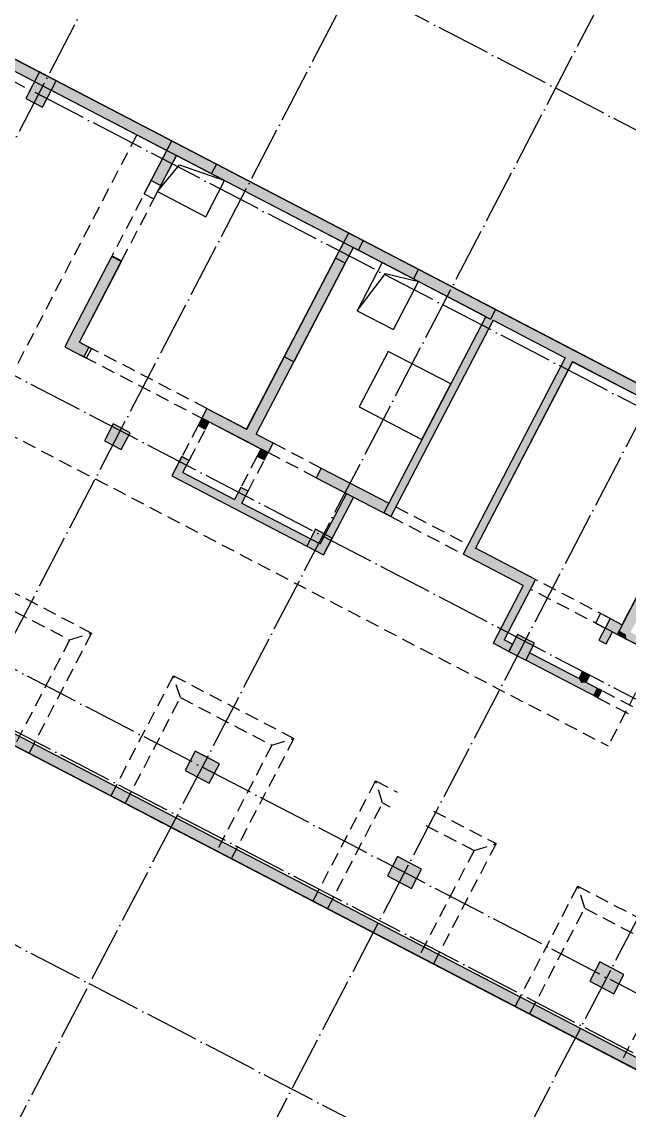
# Model space of a CAD drawing. Extents: x -190030 to 1780958, y -2186385 to 288330.
# Drawn here: x -112187 to -89805, y 215563 to 255662 of the extents above; entities that cross this region are included whole.
import ezdxf

# ---------------------------------------------------------------- set-up
doc = ezdxf.new("R2010")
doc.units = 0
doc.header["$LTSCALE"] = 1000
doc.header["$MEASUREMENT"] = 0
for name, pattern in [('ACAD_ISO04W100', [30, 24, -3, 0, -3]), ('DASHED', [0.75, 0.5, -0.25]), ('DOTE', [2.42, 2, -0.2, 0.02, -0.2])]:
    doc.linetypes.add(name, pattern=pattern)
for name, color, linetype in [('05-填充_天正', 26, 'Continuous'), ('104-6 B2核心筒$0$05-填充_天正', 26, 'Continuous'), ('104-6 B2核心筒$0$A_STR-砼墙', 51, 'Continuous'), ('3', 3, 'Continuous'), ('A_AXIS-轴线', 1, 'DOTE'), ('A_STR-砼墙', 51, 'Continuous'), ('BEAM_SE', 144, 'DASHED'), ('COLU', 7, 'Continuous'), ('COLU_HATCH', 251, 'Continuous'), ('jc', 5, 'Continuous'), ('M-用地 红线', 20, 'ACAD_ISO04W100'), ('s-base', 60, 'Continuous')]:
    doc.layers.add(name, color=color, linetype=linetype)

# ---------------------------------------------------------------- blocks, each defined once
blk = doc.blocks.new('104 轴线')
for p, q in [((-113685, 111729), (-249575, 182469)), ((-260428, 132601), (-235612, 180273)), ((-252978, 128722), (-228161, 176394)), ((-117841, 103746), (-253731, 174486)), ((-245448, 124995), (-220710, 172516)), ((-238076, 120964), (-213259, 168637)), ((-122274, 95231), (-258164, 165971)), ((-230625, 117086), (-205808, 164758)), ((-126707, 86715), (-262597, 157455)), ((-127630, 84941), (-263520, 155681)), ((-130863, 78732), (-266753, 149472))]:
    blk.add_line(p, q)
at = {"layer": 'Defpoints'}
blk.add_lwpolyline([(13135, -2670), (19996, 9914), (18926, 200140), (-165691, 199501, 0.064843), (-234306, 190322, 0.064894), (-298282, 163874), (-300993, 152958), (-177498, -41043), (-162540, -55229), (-143745, -84755), (-123037, -89354), (13135, -2670)], format="xyb", close=True, dxfattribs=at)
blk = doc.blocks.new('zhu1')
at = {"layer": 'COLU_HATCH'}
for points in [[(-126687, 110325), (-127195, 109350), (-126574, 109027), (-126066, 110002)], [(-123969, 97355), (-124292, 96734), (-123671, 96411), (-123348, 97032)], [(-116518, 93476), (-116841, 92855), (-116221, 92532), (-115897, 93153)], [(-109067, 89597), (-109391, 88976), (-108770, 88653), (-108446, 89274)], [(-120428, 84125), (-120059, 84834), (-120946, 85296), (-121315, 84587)], [(-112977, 80246), (-112608, 80956), (-113495, 81417), (-113864, 80708)], [(-105526, 76367), (-105157, 77077), (-106044, 77539), (-106413, 76829)]]:
    blk.add_hatch(color=8, dxfattribs=at).paths.add_polyline_path(points)
at = {"layer": 'A_STR-砼墙', "color": 8}
for p, q in [((-130235, 112172), (-126731, 110348)), ((-130286, 111748), (-126916, 109994)), ((-126731, 110348), (-119591, 106631)), ((-126916, 109994), (-126916, 109994)), ((-126916, 109994), (-126872, 109971)), ((-126251, 109647), (-121993, 107431)), ((-121808, 107786), (-120167, 106932)), ((-122824, 105835), (-121993, 107431)), ((-122469, 105650), (-121638, 107246)), ((-121638, 107246), (-115473, 104037)), ((-119591, 106631), (-109834, 101552)), ((-122824, 105835), (-122469, 105650)), ((-115289, 104392), (-114757, 104115)), ((-115774, 103460), (-115473, 104037)), ((-125572, 100557), (-124025, 103528)), ((-124025, 103528), (-123670, 103344)), ((-119052, 97163), (-115774, 103460)), ((-115774, 103460), (-117667, 99824)), ((-115419, 103276), (-115119, 103852)), ((-115119, 103852), (-110240, 101313)), ((-125217, 100372), (-123670, 103344)), ((-118697, 96978), (-115419, 103276)), ((-115419, 103276), (-117312, 99639)), ((-112716, 103053), (-109878, 101575)), ((-109834, 101552), (-106906, 100028)), ((-110240, 101313), (-113819, 94438)), ((-109974, 101174), (-113737, 93945)), ((-109974, 101174), (-107313, 99789)), ((-125572, 100557), (-125756, 100202)), ((-125572, 100557), (-125572, 100557)), ((-125217, 100372), (-124773, 100141)), ((-125756, 100202), (-125402, 100017)), ((-125402, 100017), (-124958, 99786)), ((-124773, 100141), (-124958, 99786)), ((-106906, 100028), (-101230, 97073)), ((-107313, 99789), (-111076, 92560)), ((-107047, 99651), (-110626, 92776)), ((-107047, 99651), (-101636, 96834)), ((-120516, 97925), (-120700, 97570)), ((-120516, 97925), (-119052, 97163)), ((-120700, 97570), (-120839, 97304)), ((-120839, 97304), (-120573, 97165)), ((-120573, 97165), (-120434, 97432)), ((-120434, 97431), (-119059, 96716)), ((-119059, 96716), (-118527, 96439)), ((-118697, 96978), (-118076, 96655)), ((-118076, 96655), (-118261, 96300)), ((-105215, 89959), (-101636, 96834)), ((-118527, 96439), (-118666, 96172)), ((-118400, 96034), (-118261, 96300)), ((-121439, 96151), (-121809, 95441)), ((-121173, 96012), (-121439, 96151)), ((-121404, 95569), (-121173, 96012)), ((-118666, 96172), (-118400, 96034)), ((-121809, 95441), (-119502, 94240)), ((-121404, 95569), (-119497, 94576)), ((-116302, 95731), (-116487, 95376)), ((-116302, 95731), (-113819, 94438)), ((-116487, 95376), (-115378, 94799)), ((-119266, 95019), (-119497, 94576)), ((-119000, 94881), (-119266, 95019)), ((-119231, 94437), (-119000, 94881)), ((-115378, 94799), (-116348, 92937)), ((-115112, 94661), (-116220, 92532)), ((-115112, 94661), (-113737, 93945)), ((-119502, 94240), (-116220, 92532)), ((-119231, 94437), (-116348, 92937)), ((-113737, 93945), (-114003, 94084)), ((-108408, 91622), (-110626, 92776)), ((-108859, 91405), (-111076, 92560)), ((-108408, 91622), (-109562, 89404)), ((-108859, 91405), (-109967, 89277)), ((-136647, 90652), (-101699, 72459)), ((-136832, 90297), (-101883, 72104)), ((-105658, 90190), (-105215, 89959)), ((-105808, 89254), (-105577, 89697)), ((-105577, 89697), (-105045, 89420)), ((-105045, 89420), (-105399, 89605)), ((-109391, 88976), (-109967, 89277)), ((-109252, 89243), (-109562, 89404)), ((-109391, 88976), (-109252, 89243)), ((-106074, 89392), (-105808, 89254)), ((-105045, 89420), (-105045, 89420)), ((-103403, 88566), (-105045, 89420)), ((-108770, 88653), (-108631, 88919)), ((-106818, 87637), (-108770, 88653)), ((-106813, 87973), (-108631, 88919)), ((-106674, 88239), (-106813, 87973)), ((-106408, 88101), (-106674, 88239)), ((-106547, 87834), (-106408, 88101)), ((-106148, 87626), (-106547, 87834)), ((-106286, 87360), (-106818, 87637)), ((-105970, 87534), (-106148, 87626)), ((-106109, 87268), (-105970, 87534)), ((-106286, 87360), (-106109, 87268))]:
    blk.add_line(p, q, dxfattribs=at)
blk.add_lwpolyline([(-105658, 90190), (-106013, 90375), (-106197, 90020), (-105843, 89835), (-106074, 89392)], dxfattribs=at)
at = {"layer": 'COLU', "color": 8}
for points in [[(-126687, 110325), (-127195, 109350), (-126574, 109027), (-126066, 110002)], [(-123969, 97355), (-124292, 96734), (-123671, 96411), (-123348, 97032)], [(-116518, 93476), (-116841, 92855), (-116221, 92532), (-115897, 93153)], [(-109067, 89597), (-109391, 88976), (-108770, 88653), (-108446, 89274)]]:
    blk.add_lwpolyline(points, close=True, dxfattribs=at)
for points in [[(-120428, 84125), (-120059, 84834), (-120946, 85296), (-121315, 84587), (-120428, 84125)], [(-112977, 80246), (-112608, 80956), (-113495, 81417), (-113864, 80708), (-112977, 80246)], [(-105526, 76367), (-105157, 77077), (-106044, 77539), (-106413, 76829), (-105526, 76367)]]:
    blk.add_lwpolyline(points, dxfattribs=at)

msp = doc.modelspace()

# ---------------------------------------------------------------- hatches: boundary and pattern name
at = {"layer": '05-填充_天正'}
for points in [[(-115266.2, 255456.2), (-115135.6, 255237.9), (-111764.9, 253483.2), (-111580.2, 253838), (-115083.9, 255661.9)], [(-111580.2, 253838), (-111764.9, 253483.2), (-104624.5, 249766.1), (-104439.8, 250120.9)], [(-104439.8, 250120.9), (-104624.5, 249766.1), (-95089.1, 244802.3), (-94865, 244835.9), (-94682.7, 245041.7)], [(-100622.7, 246950), (-102515.9, 243313.3), (-102161.1, 243128.6), (-100267.9, 246765.3)], [(-94865, 244835.9), (-94823, 244663.8), (-92162, 243278.6), (-91937.8, 243312.2), (-91755.6, 243517.9), (-94682.7, 245041.7)], [(-94865, 244835.9), (-95089.1, 244802.3), (-98852.3, 237573.4), (-98586.2, 237434.9), (-94823, 244663.8)], [(-91937.8, 243312.2), (-91895.9, 243140), (-86485.2, 240323.4), (-86231.5, 240341.6), (-86078.8, 240562.8), (-91755.6, 243517.9)], [(-91937.8, 243312.2), (-92162, 243278.6), (-95925.4, 236049.2), (-95474.6, 236265.5), (-91895.9, 243140)], [(-105549.2, 241059.8), (-105688, 240793.2), (-105421.9, 240654.7), (-105283.1, 240921.3)], [(-86231.5, 240341.6), (-86485.2, 240323.4), (-90179.2, 233227.5), (-89942.6, 233104.3), (-89755.1, 233175.8), (-86130.4, 240138.7)], [(-103376.3, 239928.1), (-103514.9, 239661.9), (-103248.8, 239523.4), (-103110.2, 239789.5)], [(-106253.1, 239058.1), (-106022.2, 239501.6), (-106288.3, 239640.1), (-106657.7, 238930.5)], [(-106253.1, 239058.1), (-106657.7, 238930.5), (-104351.5, 237729.9), (-104259.1, 237907.3), (-104346, 238065.3)], [(-104079.9, 237926.8), (-103849, 238370.3), (-104115.1, 238508.8), (-104346, 238065.3), (-104259.1, 237907.3)], [(-100227.3, 238289.3), (-101197.2, 236426.1), (-101069.6, 236021.5), (-99961.1, 238150.7)], [(-104259.1, 237907.3), (-104351.5, 237729.9), (-101069.6, 236021.5), (-101197.2, 236426.1), (-104079.9, 237926.8)], [(-93707.9, 234894.8), (-93257.1, 235111.1), (-95474.6, 236265.5), (-95925.4, 236049.2)], [(-93257.1, 235111.1), (-93707.9, 234894.8), (-94816.1, 232766), (-94411.5, 232893.6)], [(-121963.6, 233933.5), (-86882.4, 215671.4), (-86697.7, 216026.2), (-121778.9, 234288.3)], [(-90691.9, 233325.3), (-90922.8, 232881.8), (-90656.7, 232743.3), (-90425.8, 233186.8)], [(-89942.6, 233104.3), (-90179.2, 233227.5), (-90248.4, 233094.4), (-89893.6, 232909.7)], [(-88252.5, 232055.4), (-87847.9, 232183), (-89755.1, 233175.8), (-89942.6, 233104.3), (-89893.6, 232909.7)], [(-94101.1, 232732), (-94411.5, 232893.6), (-94816.1, 232766), (-94239.6, 232465.9)], [(-91574.9, 231304.2), (-91661.8, 231462.2), (-93480.2, 232408.8), (-93618.7, 232142.7), (-91667.3, 231126.8)], [(-91395.7, 231323.6), (-91257, 231590.2), (-91523.1, 231728.7), (-91661.8, 231462.2), (-91574.9, 231304.2)], [(-91135.2, 230849.8), (-90996.7, 231115.9), (-91395.7, 231323.6), (-91574.9, 231304.2), (-91667.3, 231126.8)], [(-91135.3, 230849.9), (-90957.7, 230757.4), (-90819.2, 231023.5), (-90996.7, 231116)]]:
    msp.add_hatch(color=8, dxfattribs=at).paths.add_polyline_path(points)
at = {"layer": '104-6 B2核心筒$0$05-填充_天正'}
for points in [[(-107064.4, 249627.1), (-106487.2, 250735.8), (-106657.3, 251275.3), (-107419.2, 249811.8)], [(-106657.3, 251275.3), (-106487.2, 250735.8), (-105201.1, 250066.3), (-105016.4, 250421.1)], [(-100267.9, 246765.3), (-99967.8, 247341.9), (-100137.8, 247881.4), (-100622.7, 246950)], [(-100137.8, 247881.4), (-99967.8, 247341.9), (-99790.3, 247249.5), (-99605.6, 247604.3)], [(-110245.7, 243804.8), (-110065.9, 243861.5), (-108507.4, 246855.2), (-108862.2, 247039.9), (-110420.7, 244046.2)], [(-97750.2, 246187.4), (-94911.8, 244709.8), (-94727.1, 245064.6), (-97565.5, 246542.3)], [(-110605.4, 243691.4), (-110250.6, 243506.7), (-110245.7, 243804.8), (-110420.7, 244046.2)], [(-110245.7, 243804.8), (-110250.6, 243506.7), (-109895.8, 243322), (-109711.1, 243676.8), (-110065.9, 243861.5)], [(-103785.4, 240441.7), (-103546.4, 240467.6), (-102161.1, 243128.6), (-102515.9, 243313.3), (-103901.2, 240652.3)], [(-105549.5, 241059.4), (-103908.5, 240205.1), (-103785.4, 240441.7), (-103901.2, 240652.3), (-105364.8, 241414.2)], [(-103785.4, 240441.7), (-103908.5, 240205.1), (-103110.2, 239789.5), (-102925.5, 240144.3), (-103546.4, 240467.6)], [(-101336.2, 238866), (-98675.2, 237480.7), (-98490.5, 237835.5), (-101151.5, 239220.8)], [(-90692.2, 233324.9), (-89893.9, 232909.3), (-90064, 233448.8), (-90507.5, 233679.7)]]:
    msp.add_hatch(color=8, dxfattribs=at).paths.add_polyline_path(points)

# ---------------------------------------------------------------- linework, layer by layer
at = {"layer": '104-6 B2核心筒$0$A_STR-砼墙', "color": 8}
for p, q in [((-107419.2, 249811.8), (-106657.3, 251275.3)), ((-106657.3, 251275.3), (-105016.4, 250421.1)), ((-107064.4, 249627.1), (-106487.2, 250735.8)), ((-106487.2, 250735.8), (-105201.1, 250066.3)), ((-105016.4, 250421.1), (-105201.1, 250066.3)), ((-107419.2, 249811.8), (-107064.4, 249627.1)), ((-100622.7, 246950), (-100137.8, 247881.4)), ((-100137.8, 247881.4), (-99605.6, 247604.3)), ((-99605.6, 247604.3), (-99790.3, 247249.5)), ((-110420.7, 244046.2), (-108862.2, 247039.9)), ((-108862.2, 247039.9), (-108507.4, 246855.2)), ((-100267.9, 246765.3), (-99967.8, 247341.9)), ((-99967.8, 247341.9), (-99790.3, 247249.5)), ((-110065.9, 243861.5), (-108507.4, 246855.2)), ((-103901.2, 240652.3), (-100622.7, 246950)), ((-103546.4, 240467.6), (-100267.9, 246765.3)), ((-97565.5, 246542.3), (-97750.2, 246187.4)), ((-97565.5, 246542.3), (-94727.1, 245064.6)), ((-97750.2, 246187.4), (-94911.8, 244709.8)), ((-94727.1, 245064.6), (-94911.8, 244709.8)), ((-110420.7, 244046.2), (-110605.4, 243691.4)), ((-110420.7, 244046.2), (-110420.7, 244046.2)), ((-110065.9, 243861.5), (-109711.1, 243676.8)), ((-110605.4, 243691.4), (-110250.6, 243506.7)), ((-110250.6, 243506.7), (-109895.8, 243322)), ((-109711.1, 243676.8), (-109895.8, 243322)), ((-105364.8, 241414.2), (-105549.5, 241059.4)), ((-105364.8, 241414.2), (-103901.2, 240652.3)), ((-105283.4, 240920.9), (-103908.5, 240205.1)), ((-103908.5, 240205.1), (-103376.3, 239928.1)), ((-103546.4, 240467.6), (-102925.5, 240144.3)), ((-102925.5, 240144.3), (-103110.2, 239789.5)), ((-101151.5, 239220.8), (-101336.2, 238866)), ((-101151.5, 239220.8), (-98667.8, 237927.8)), ((-101336.2, 238866), (-98586.4, 237434.5)), ((-90426.1, 233186.3), (-89893.9, 232909.3))]:
    msp.add_line(p, q, dxfattribs=at)
at = {"layer": '3', "color": 8, "linetype": 'DASHED'}
for p, q in [((-107950.9, 251497.7), (-113468.8, 240897.9)), ((-113468.8, 240897.9), (-90583.8, 228984.7)), ((-85066, 239584.4), (-90583.8, 228984.7))]:
    msp.add_line(p, q, dxfattribs=at)
at = {"layer": '3', "color": 8}
for p, q in [((-107179.9, 249405.3), (-106376.8, 250393.2)), ((-106376.8, 250393.2), (-104713.2, 249812.3)), ((-99826.8, 245013.9), (-98790.4, 246386.4)), ((-98790.4, 246386.4), (-97572.8, 246095.3))]:
    msp.add_line(p, q, dxfattribs=at)
for points in [[(-107179.9, 249405.3), (-105405.8, 248481.8), (-104713.2, 249812.3), (-106487.2, 250735.8)], [(-99826.8, 245013.9), (-98496.3, 244321.2), (-97572.8, 246095.2), (-98903.3, 246787.9)], [(-99750.4, 241479), (-97444.2, 240278.5), (-96382.2, 242318.5), (-98688.4, 243519.1)]]:
    msp.add_lwpolyline(points, close=True, dxfattribs=at)
at = {"layer": 'A_STR-砼墙', "color": 8}
for p, q in [((-115083.9, 255661.9), (-111580.2, 253838)), ((-115135.6, 255237.9), (-111764.9, 253483.2)), ((-111580.2, 253838), (-104439.8, 250120.9)), ((-111764.9, 253483.2), (-111764.9, 253483.2)), ((-111764.9, 253483.2), (-104624.5, 249766.1)), ((-104439.8, 250120.9), (-94682.7, 245041.7)), ((-104624.5, 249766.1), (-95089.1, 244802.3)), ((-100622.7, 246950), (-102515.9, 243313.3)), ((-100267.9, 246765.3), (-102161.1, 243128.6)), ((-100267.9, 246765.3), (-100622.7, 246950)), ((-94682.7, 245041.7), (-91755.6, 243517.9)), ((-95089.1, 244802.3), (-98852.3, 237573.4)), ((-94823, 244663.8), (-98586.2, 237434.9)), ((-94823, 244663.8), (-92162, 243278.6)), ((-91755.6, 243517.9), (-86078.8, 240562.8)), ((-102161.1, 243128.6), (-102515.9, 243313.3)), ((-92162, 243278.6), (-95925.4, 236049.2)), ((-91895.9, 243140), (-95474.6, 236265.5)), ((-91895.9, 243140), (-86485.2, 240323.4)), ((-105549.2, 241059.8), (-105688, 240793.2)), ((-105283.1, 240921.3), (-105549.2, 241059.8)), ((-105688, 240793.2), (-105421.9, 240654.7)), ((-105421.9, 240654.7), (-105283.1, 240921.3)), ((-86485.2, 240323.4), (-90179.2, 233227.5)), ((-103376.3, 239928.1), (-103514.9, 239661.9)), ((-103110.2, 239789.5), (-103376.3, 239928.1)), ((-106288.3, 239640.1), (-106657.7, 238930.5)), ((-106022.2, 239501.6), (-106288.3, 239640.1)), ((-106253.1, 239058.1), (-106022.2, 239501.6)), ((-103514.9, 239661.9), (-103248.8, 239523.4)), ((-103248.8, 239523.4), (-103110.2, 239789.5)), ((-106253.1, 239058.1), (-104346, 238065.3)), ((-106657.7, 238930.5), (-104351.5, 237729.9)), ((-104115.1, 238508.8), (-104346, 238065.3)), ((-103849, 238370.3), (-104115.1, 238508.8)), ((-104079.9, 237926.8), (-103849, 238370.3)), ((-100227.3, 238289.3), (-101197.2, 236426.1)), ((-104079.9, 237926.8), (-101197.2, 236426.1)), ((-99961.1, 238150.7), (-101069.6, 236021.5)), ((-104351.5, 237729.9), (-101069.6, 236021.5)), ((-93257.1, 235111.1), (-95474.6, 236265.5)), ((-93707.9, 234894.8), (-95925.4, 236049.2)), ((-93257.1, 235111.1), (-94411.5, 232893.6)), ((-93707.9, 234894.8), (-94816.1, 232766)), ((-121629, 234210.3), (-86547.7, 215948.2)), ((-121813.7, 233855.5), (-86732.4, 215593.4)), ((-90064, 233448.8), (-89856.2, 233847.9)), ((-90507.5, 233679.7), (-90692.2, 233324.9)), ((-90507.5, 233679.7), (-90064, 233448.8)), ((-90691.9, 233325.3), (-90922.8, 232881.8)), ((-90425.8, 233186.8), (-90691.9, 233325.3)), ((-90656.7, 232743.3), (-90425.8, 233186.8)), ((-90179.2, 233227.5), (-90248.4, 233094.4)), ((-89893.6, 232909.7), (-90248.4, 233094.4)), ((-94239.6, 232465.9), (-94816.1, 232766)), ((-94101.1, 232732), (-94411.5, 232893.6)), ((-94239.6, 232465.9), (-94101.1, 232732)), ((-90922.8, 232881.8), (-90656.7, 232743.3)), ((-89893.6, 232909.7), (-89893.6, 232909.7)), ((-88252.5, 232055.4), (-89893.6, 232909.7)), ((-93618.7, 232142.7), (-93480.2, 232408.8)), ((-91661.8, 231462.2), (-93480.2, 232408.8)), ((-91667.3, 231126.8), (-93618.7, 232142.7)), ((-91523.1, 231728.7), (-91661.8, 231462.2)), ((-91257, 231590.2), (-91523.1, 231728.7)), ((-91395.7, 231323.6), (-91257, 231590.2)), ((-91135.2, 230849.8), (-91667.3, 231126.8)), ((-90996.7, 231115.9), (-91395.7, 231323.6)), ((-90819.2, 231023.5), (-90996.7, 231116)), ((-90957.7, 230757.4), (-90819.2, 231023.5)), ((-91135.3, 230849.9), (-90957.7, 230757.4))]:
    msp.add_line(p, q, dxfattribs=at)
at = {"layer": 'BEAM_SE', "color": 8}
for p, q in [((-107419.2, 249811.8), (-108862.2, 247039.9)), ((-108507.4, 246855.2), (-107064.4, 249627.1)), ((-105364.8, 241414.2), (-109711.1, 243676.8)), ((-109895.8, 243322), (-105549.5, 241059.4)), ((-105688, 240793.2), (-106288.3, 239640.1)), ((-106022.2, 239501.6), (-105421.9, 240654.7)), ((-102925.5, 240144.3), (-101151.5, 239220.8)), ((-103514.9, 239661.9), (-104115.1, 238508.8)), ((-103849, 238370.3), (-103248.8, 239523.4)), ((-101336.2, 238866), (-103110.2, 239789.5)), ((-98586.4, 237434.5), (-95925.4, 236049.3)), ((-98401.7, 237789.3), (-95740.7, 236404.1)), ((-90507.5, 233679.7), (-93257.2, 235111.1)), ((-90691.9, 233325.3), (-93441.6, 234756.7)), ((-89666.1, 230423.3), (-90819.2, 231023.5)), ((-90957.7, 230757.4), (-89804.6, 230157.2))]:
    msp.add_line(p, q, dxfattribs=at)
at = {"layer": 'Defpoints', "color": 8}
msp.add_lwpolyline([(143408.1, 82020), (150269.1, 94604), (149199.1, 284830), (-35417.9, 284191, 0.0648429), (-104032.9, 275012, 0.0648942), (-168008.9, 248564), (-170719.9, 237648), (-47224.9, 43647), (-32266.9, 29461), (-13471.9, -65), (7236.1, -4664), (143408.1, 82020)], format="xyb", close=True, dxfattribs=at)
at = {"layer": 'jc', "color": 8}
for points in [[(-121780.9, 259148.1), (-84393.4, 239685.4)], [(-121681.4, 233786.6), (-11513.7, 176436.9)]]:
    msp.add_lwpolyline(points, close=True, dxfattribs=at)
at = {"layer": 'M-用地 红线', "color": 8, "ltscale": 0.05}
msp.add_lwpolyline([(143408.1, 82020), (150269.1, 94604), (149199.1, 284830), (-35417.9, 284191, 0.0648429), (-104032.9, 275012, 0.0648942), (-168008.9, 248564), (-170719.9, 237648), (-47224.9, 43647), (-32266.9, 29461), (-13471.9, -65), (7236.1, -4664), (143408.1, 82020)], format="xyb", close=True, dxfattribs=at)
msp.add_lwpolyline([(143408.1, 82020), (150269.1, 94604), (149199.1, 284830), (-35417.9, 284191, 0.0648429), (-104032.9, 275012, 0.0648942), (-168008.9, 248564), (-170719.9, 237648), (-47224.9, 43647), (-32266.9, 29461), (-13471.9, -65), (7236.1, -4664), (143408.1, 82020)], format="xyb", close=True, dxfattribs=at)
at = {"layer": 's-base', "color": 8, "linetype": 'DASHED'}
for p, q in [((-114049.6, 235450.6), (-109614.5, 233141.8)), ((-109614.5, 233141.8), (-111923.2, 228706.8)), ((-110423.8, 232886.7), (-109614.5, 233141.8)), ((-108907.4, 227136.9), (-106598.7, 231571.9)), ((-106598.7, 231571.9), (-102163.6, 229263.1)), ((-106343.5, 230762.6), (-106598.7, 231571.9)), ((-102163.6, 229263.1), (-104472.3, 224828.1)), ((-102972.9, 229008), (-102163.6, 229263.1)), ((-101456.5, 223258.2), (-99147.8, 227693.2)), ((-99147.8, 227693.2), (-98349.3, 227277.5)), ((-98892.6, 226883.9), (-99147.8, 227693.2)), ((-97018.8, 226584.9), (-94712.7, 225384.4)), ((-94712.7, 225384.4), (-97021.4, 220949.5)), ((-95522, 225129.3), (-94712.7, 225384.4)), ((-94005.6, 219379.5), (-91696.9, 223814.5)), ((-91696.9, 223814.5), (-87261.8, 221505.8)), ((-91441.7, 223005.2), (-91696.9, 223814.5))]:
    msp.add_line(p, q, dxfattribs=at)
for points in [[(-110423.8, 232886.7), (-112455.4, 228983.9), (-115826.1, 230738.5), (-113794.4, 234641.3)], [(-102972.9, 229008), (-105004.5, 225105.2), (-108375.2, 226859.8), (-106343.5, 230762.6)], [(-88071.1, 221250.6), (-90102.8, 217347.8), (-93473.4, 219102.5), (-91441.7, 223005.2)]]:
    msp.add_lwpolyline(points, close=True, dxfattribs=at)
msp.add_lwpolyline([(-97295.8, 226052.7), (-95522, 225129.3), (-97553.6, 221226.5), (-100924.3, 222981.2), (-98892.6, 226883.9), (-98626.3, 226745.3)], dxfattribs=at)

# ---------------------------------------------------------------- block references
at = {"layer": '05-填充_天正', "color": 8, "rotation": 359.9998411280657}
msp.add_blockref('zhu1', (15151.3, 143489.5), dxfattribs=at)
at = {"layer": 'A_AXIS-轴线', "rotation": 7.036962474964308e-07}
msp.add_blockref('104 轴线', (130273.5, 84689.5), dxfattribs=at)

doc.saveas('drawing.dxf')
